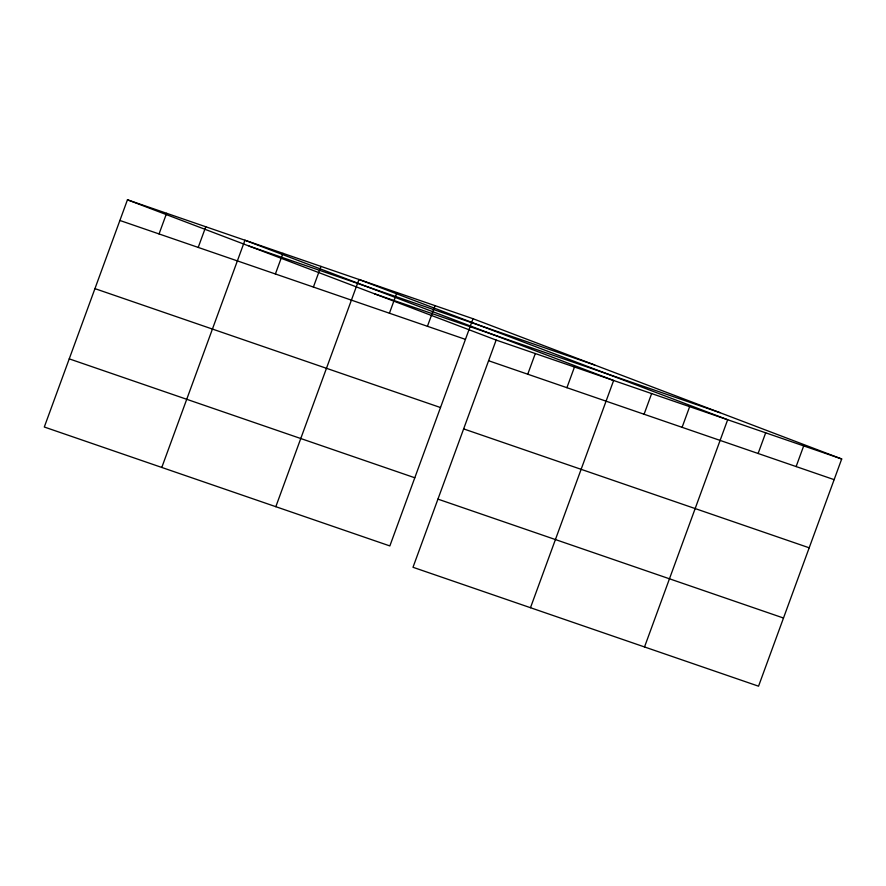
<?xml version="1.0" encoding="UTF-8"?>
<svg xmlns="http://www.w3.org/2000/svg" width="886" height="886" viewBox="0 0 886 886"><rect width="100%" height="100%" fill="white"/><g stroke="black" fill="none" stroke-linecap="round" stroke-linejoin="round"><path stroke-width="1.33" d="M473.002 318.716L127.451 199.804L44.3 427.019L389.851 545.931L473.002 318.716L841.7 458.981L758.549 686.196L412.998 567.284L496.149 340.069L841.7 458.981M159.048 233.948L166.612 213.282M198.209 247.427L205.774 226.761M161.784 467.454L244.935 240.228L613.633 380.493L530.481 607.718M275.391 273.973L282.955 253.307M313.4 287.053L320.965 266.387M275.823 506.692L358.974 279.467L727.672 419.742L644.521 646.957M389.419 313.212L396.983 292.557M427.429 326.292L434.993 305.637M527.746 374.213L535.31 353.547M566.907 387.691L574.471 367.025M644.078 414.238L651.642 393.583M682.098 427.318L689.651 406.663M758.117 453.488L765.681 432.822M796.126 466.568L803.691 445.902M249.121 246.086L594.672 364.999M374.479 293.787L720.03 412.688M119.887 220.47L465.438 339.371M488.585 360.735L834.136 479.647M94.946 288.637L440.497 407.538M463.644 428.902L809.195 547.803M69.241 358.863L414.803 477.764M437.939 499.128L783.49 618.029M127.451 199.804L496.149 340.069"/></g></svg>
